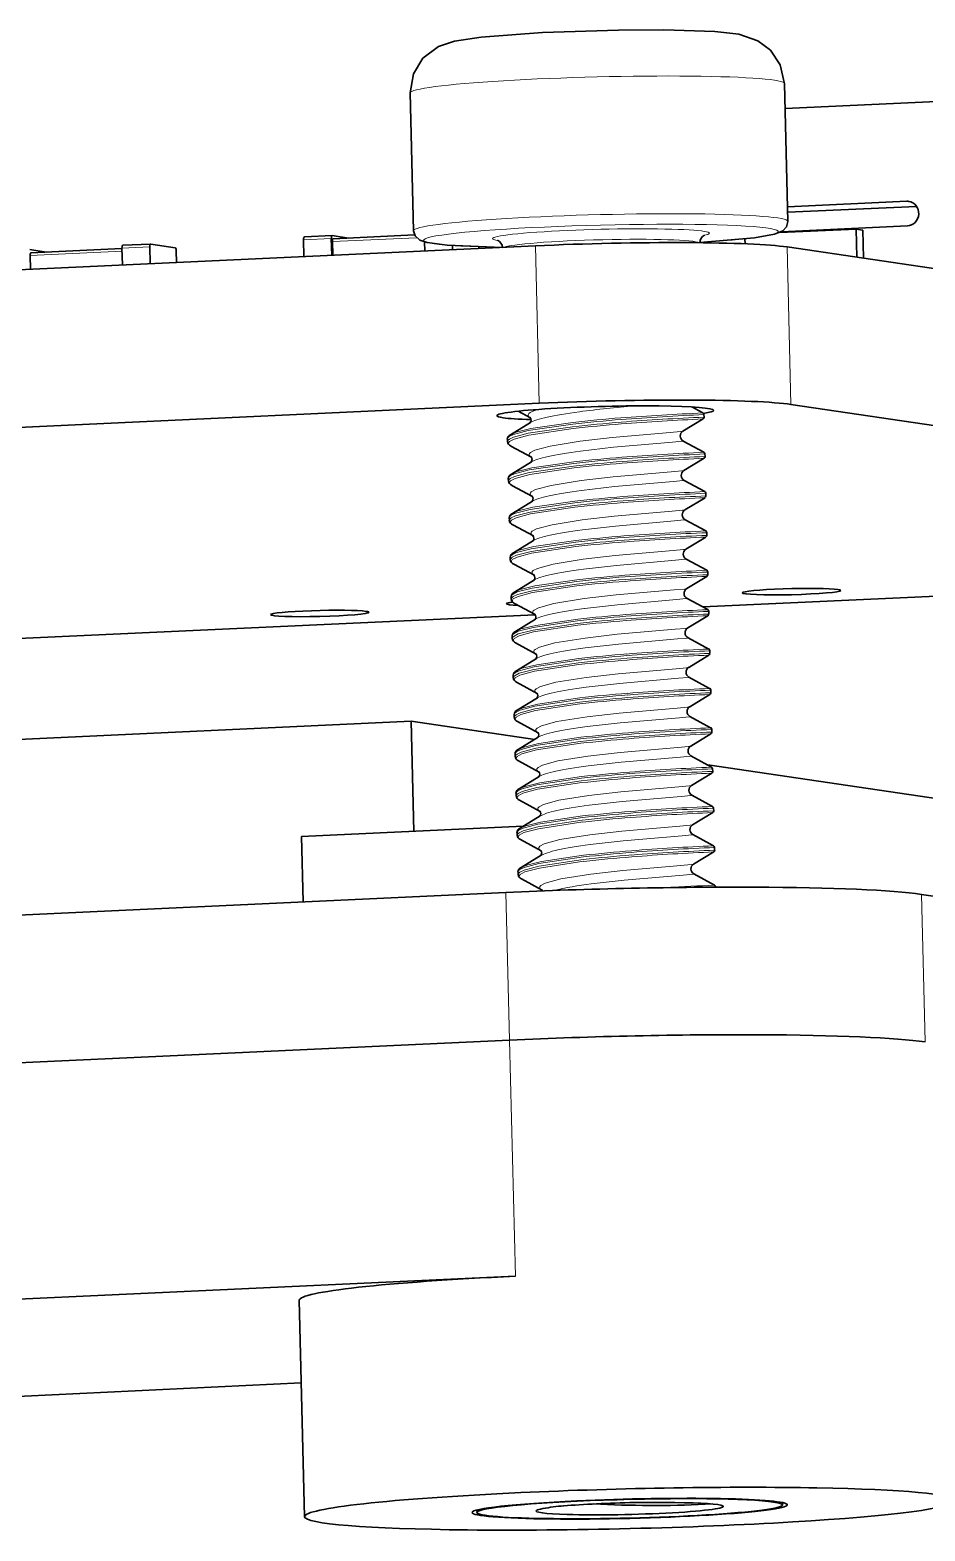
# Model space of a CAD drawing. Extents: x 370 to 946, y 143 to 764.
# Drawn here: x 832.69 to 841.77, y 748.91 to 764.14 of the extents above; entities that cross this region are included whole.
import ezdxf

# ---------------------------------------------------------------- set-up
doc = ezdxf.new("R2010")
doc.units = 0

msp = doc.modelspace()

# ---------------------------------------------------------------- linework, layer by layer
at = {"color": 7, "lineweight": 35, "ltscale": 0.034935}
msp.add_line((836.58, 762.102), (836.546, 763.499), dxfattribs=at)
at = {"color": 7, "lineweight": 35, "ltscale": 0.034933}
msp.add_line((840.379, 762.196), (840.345, 763.593), dxfattribs=at)
at = {"color": 7, "lineweight": 35, "ltscale": 0.05443}
msp.add_line((842.526, 763.442), (840.351, 763.342), dxfattribs=at)
at = {"color": 7, "lineweight": 35, "ltscale": 0.030269}
msp.add_line((841.585, 762.4), (840.376, 762.344), dxfattribs=at)
at = {"color": 7, "lineweight": 13, "ltscale": 0.001061}
msp.add_line((841.585, 762.4), (841.627, 762.393), dxfattribs=at)
at = {"color": 7, "lineweight": 35, "ltscale": 0.032715}
msp.add_line((841.684, 762.349), (840.377, 762.289), dxfattribs=at)
at = {"color": 7, "lineweight": 35, "ltscale": 0.019416}
msp.add_line((841.071, 762.119), (840.296, 762.083), dxfattribs=at)
at = {"color": 7, "lineweight": 35, "ltscale": 0.031994}
msp.add_line((840.313, 762.091), (841.591, 762.15), dxfattribs=at)
at = {"color": 7, "lineweight": 35, "ltscale": 0.001694}
msp.add_line((841.071, 762.119), (841.138, 762.109), dxfattribs=at)
at = {"color": 7, "lineweight": 35, "ltscale": 0.00716}
for p, q in [((841.071, 762.119), (841.079, 761.832)), ((841.138, 762.109), (841.146, 761.822))]:
    msp.add_line(p, q, dxfattribs=at)
at = {"color": 7, "lineweight": 35}
for p, q in [((810.503, 760.686), (837.817, 761.949)), ((810.542, 759.089), (837.856, 760.352)), ((810.205, 754.127), (837.519, 755.39)), ((837.556, 753.893), (810.241, 752.63)), ((810.241, 752.63), (837.556, 753.893)), ((837.615, 751.499), (810.3, 750.236))]:
    msp.add_line(p, q, dxfattribs=at)
at = {"color": 7, "lineweight": 13, "ltscale": 0.007072}
msp.add_line((833.623, 761.925), (833.905, 761.938), dxfattribs=at)
at = {"color": 7, "lineweight": 35, "ltscale": 0.007072}
msp.add_line((833.631, 761.954), (833.914, 761.967), dxfattribs=at)
at = {"color": 7, "lineweight": 35, "ltscale": 0.004262}
for p, q in [((833.909, 761.768), (833.905, 761.938)), ((833.627, 761.755), (833.623, 761.925))]:
    msp.add_line(p, q, dxfattribs=at)
at = {"color": 7, "lineweight": 35, "ltscale": 0.006267}
msp.add_line((833.915, 761.967), (834.163, 761.93), dxfattribs=at)
at = {"color": 7, "lineweight": 13, "ltscale": 0.007071}
msp.add_line((835.465, 762.01), (835.747, 762.023), dxfattribs=at)
at = {"color": 7, "lineweight": 35, "ltscale": 0.00426}
for p, q in [((835.469, 761.84), (835.465, 762.01)), ((835.752, 761.853), (835.747, 762.023))]:
    msp.add_line(p, q, dxfattribs=at)
at = {"color": 7, "lineweight": 35, "ltscale": 0.007071}
msp.add_line((835.474, 762.039), (835.756, 762.052), dxfattribs=at)
at = {"color": 7, "lineweight": 35, "ltscale": 0.004154}
for p, q in [((835.757, 762.052), (835.921, 762.028)), ((832.69, 761.91), (832.855, 761.886))]:
    msp.add_line(p, q, dxfattribs=at)
at = {"color": 7, "lineweight": 13, "ltscale": 0.021316}
msp.add_line((835.758, 761.992), (836.61, 762.031), dxfattribs=at)
at = {"color": 7, "lineweight": 35, "ltscale": 0.003463}
for p, q in [((835.762, 761.854), (835.758, 761.992)), ((832.695, 761.712), (832.692, 761.85))]:
    msp.add_line(p, q, dxfattribs=at)
at = {"color": 7, "lineweight": 35, "ltscale": 0.020647}
msp.add_line((835.767, 762.02), (836.592, 762.059), dxfattribs=at)
at = {"color": 7, "lineweight": 35, "ltscale": 0.002271}
msp.add_line((836.694, 761.897), (836.691, 761.987), dxfattribs=at)
at = {"color": 7, "lineweight": 35, "ltscale": 0.001047}
msp.add_line((836.976, 761.91), (836.975, 761.952), dxfattribs=at)
at = {"color": 7, "lineweight": 35, "ltscale": 0.000418227}
msp.add_line((837.243, 761.922), (837.242, 761.939), dxfattribs=at)
at = {"color": 7, "lineweight": 13, "ltscale": 0.039926}
for p, q in [((837.856, 760.352), (837.817, 761.949)), ((840.41, 760.34), (840.371, 761.937))]:
    msp.add_line(p, q, dxfattribs=at)
at = {"color": 7, "lineweight": 35, "ltscale": 0.001273}
msp.add_line((839.942, 762.02), (839.944, 761.969), dxfattribs=at)
at = {"color": 7, "lineweight": 13, "ltscale": 0.023322}
msp.add_line((832.692, 761.85), (833.624, 761.893), dxfattribs=at)
at = {"color": 7, "lineweight": 35, "ltscale": 0.023088}
msp.add_line((832.7, 761.879), (833.623, 761.921), dxfattribs=at)
at = {"color": 7, "lineweight": 35, "ltscale": 0.002963}
msp.add_line((834.176, 761.78), (834.173, 761.899), dxfattribs=at)
at = {"color": 7, "lineweight": 35, "ltscale": 0.245545}
for p, q in [((840.371, 761.937), (850.088, 760.503)), ((840.41, 760.34), (850.127, 758.906))]:
    msp.add_line(p, q, dxfattribs=at)
at = {"color": 7, "lineweight": 35, "ltscale": 0.003567}
msp.add_line((837.642, 760.272), (837.767, 760.203), dxfattribs=at)
at = {"color": 7, "lineweight": 35, "ltscale": 0.003182}
msp.add_line((839.517, 760.254), (839.405, 760.315), dxfattribs=at)
at = {"color": 7, "lineweight": 35, "ltscale": 0.00597}
for p, q in [((837.565, 760.033), (837.768, 760.158)), ((837.568, 759.918), (837.777, 759.804)), ((837.577, 759.519), (837.787, 759.405)), ((837.584, 759.235), (837.788, 759.36)), ((837.594, 758.836), (837.798, 758.96)), ((837.597, 758.721), (837.807, 758.607)), ((837.607, 758.322), (837.816, 758.208)), ((837.614, 758.038), (837.818, 758.162)), ((837.617, 757.923), (837.826, 757.808)), ((837.626, 757.524), (837.836, 757.409)), ((837.633, 757.239), (837.837, 757.364)), ((837.643, 756.84), (837.847, 756.965)), ((837.646, 756.725), (837.856, 756.611)), ((837.656, 756.326), (837.865, 756.212)), ((837.663, 756.042), (837.867, 756.167)), ((837.666, 755.927), (837.875, 755.813)), ((837.673, 755.643), (837.876, 755.767)), ((837.675, 755.528), (837.885, 755.414))]:
    msp.add_line(p, q, dxfattribs=at)
at = {"color": 7, "lineweight": 35, "ltscale": 0.005974}
for p, q in [((839.518, 760.193), (839.314, 760.068)), ((839.566, 758.259), (839.356, 758.373)), ((839.567, 758.197), (839.363, 758.073)), ((839.587, 757.399), (839.383, 757.274)), ((839.595, 757.061), (839.385, 757.176)), ((839.597, 757), (839.393, 756.875))]:
    msp.add_line(p, q, dxfattribs=at)
at = {"color": 7, "lineweight": 35, "ltscale": 0.000670071}
for p, q in [((839.528, 760.21), (839.527, 760.237)), ((837.533, 759.962), (837.533, 759.988)), ((839.538, 759.811), (839.537, 759.838)), ((837.553, 759.163), (837.552, 759.19)), ((839.557, 759.013), (839.557, 759.04)), ((837.563, 758.764), (837.562, 758.791)), ((839.567, 758.614), (839.566, 758.641)), ((837.582, 757.966), (837.582, 757.993)), ((839.587, 757.816), (839.586, 757.842)), ((837.592, 757.567), (837.591, 757.594)), ((839.596, 757.416), (839.596, 757.443)), ((839.616, 756.618), (839.615, 756.645)), ((837.622, 756.37), (837.621, 756.396)), ((837.631, 755.97), (837.631, 755.997)), ((839.636, 755.82), (839.635, 755.847))]:
    msp.add_line(p, q, dxfattribs=at)
at = {"color": 7, "lineweight": 35, "ltscale": 0.005975}
for p, q in [((839.526, 759.855), (839.317, 759.969)), ((839.528, 759.794), (839.324, 759.669)), ((839.536, 759.456), (839.326, 759.57)), ((839.548, 758.995), (839.344, 758.871)), ((839.556, 758.658), (839.346, 758.772)), ((839.557, 758.596), (839.353, 758.472)), ((839.577, 757.798), (839.373, 757.673)), ((839.585, 757.46), (839.375, 757.575)), ((839.605, 756.662), (839.395, 756.776)), ((839.606, 756.601), (839.402, 756.476)), ((839.615, 756.263), (839.405, 756.377)), ((839.625, 755.864), (839.415, 755.978)), ((839.626, 755.802), (839.422, 755.678)), ((839.634, 755.465), (839.424, 755.579))]:
    msp.add_line(p, q, dxfattribs=at)
at = {"color": 7, "lineweight": 35, "ltscale": 0.005968}
for p, q in [((837.575, 759.634), (837.778, 759.759)), ((837.604, 758.437), (837.808, 758.561))]:
    msp.add_line(p, q, dxfattribs=at)
at = {"color": 7, "lineweight": 35, "ltscale": 0.000668509}
for p, q in [((837.543, 759.563), (837.542, 759.589)), ((839.577, 758.215), (839.576, 758.241))]:
    msp.add_line(p, q, dxfattribs=at)
at = {"color": 7, "lineweight": 35, "ltscale": 0.005973}
for p, q in [((839.538, 759.394), (839.334, 759.27)), ((839.546, 759.057), (839.336, 759.171)), ((839.576, 757.859), (839.366, 757.974)), ((839.616, 756.201), (839.412, 756.077))]:
    msp.add_line(p, q, dxfattribs=at)
at = {"color": 7, "lineweight": 35, "ltscale": 0.000668546}
for p, q in [((839.547, 759.412), (839.547, 759.439)), ((837.573, 758.365), (837.572, 758.392)), ((837.602, 757.168), (837.601, 757.195)), ((839.626, 756.219), (839.625, 756.246))]:
    msp.add_line(p, q, dxfattribs=at)
at = {"color": 7, "lineweight": 35, "ltscale": 0.005969}
for p, q in [((837.587, 759.12), (837.797, 759.006)), ((837.624, 757.639), (837.827, 757.763)), ((837.636, 757.124), (837.846, 757.01)), ((837.653, 756.441), (837.857, 756.566))]:
    msp.add_line(p, q, dxfattribs=at)
at = {"color": 7, "lineweight": 35, "ltscale": 0.196372}
msp.add_line((847.362, 758.649), (839.515, 758.286), dxfattribs=at)
at = {"color": 7, "lineweight": 35, "ltscale": 0.162371}
msp.add_line((837.815, 758.207), (831.327, 757.907), dxfattribs=at)
at = {"color": 7, "lineweight": 35, "ltscale": 0.130257}
msp.add_line((831.352, 756.887), (836.557, 757.127), dxfattribs=at)
at = {"color": 7, "lineweight": 35, "ltscale": 0.031681}
msp.add_line((836.557, 757.127), (837.81, 756.942), dxfattribs=at)
at = {"color": 7, "lineweight": 35, "ltscale": 0.027943}
msp.add_line((836.557, 757.127), (836.584, 756.01), dxfattribs=at)
at = {"color": 7, "lineweight": 35, "ltscale": 0.000670035}
for p, q in [((839.606, 757.017), (839.606, 757.044)), ((837.612, 756.769), (837.611, 756.795)), ((837.641, 755.571), (837.641, 755.598))]:
    msp.add_line(p, q, dxfattribs=at)
at = {"color": 7, "lineweight": 35, "ltscale": 0.114463}
msp.add_line((839.566, 756.683), (844.095, 756.015), dxfattribs=at)
at = {"color": 7, "lineweight": 35, "ltscale": 0.056336}
msp.add_line((835.443, 755.957), (837.694, 756.061), dxfattribs=at)
at = {"color": 7, "lineweight": 35, "ltscale": 0.016565}
msp.add_line((835.443, 755.957), (835.46, 755.295), dxfattribs=at)
at = {"color": 7, "lineweight": 35, "ltscale": 0.000315709}
msp.add_line((837.881, 755.416), (837.888, 755.406), dxfattribs=at)
at = {"color": 7, "lineweight": 13, "ltscale": 0.00234}
msp.add_line((839.645, 755.448), (839.551, 755.443), dxfattribs=at)
at = {"color": 7, "lineweight": 13, "ltscale": 0.037429}
msp.add_line((837.556, 753.893), (837.519, 755.39), dxfattribs=at)
at = {"color": 7, "lineweight": 13, "ltscale": 0.03743}
msp.add_line((841.77, 753.874), (841.733, 755.371), dxfattribs=at)
at = {"color": 7, "lineweight": 35, "ltscale": 0.099912}
msp.add_line((841.733, 755.371), (845.687, 754.787), dxfattribs=at)
at = {"color": 7, "lineweight": 13, "ltscale": 0.059887}
msp.add_line((837.556, 753.893), (837.615, 751.499), dxfattribs=at)
at = {"color": 7, "lineweight": 35, "ltscale": 0.054896}
msp.add_line((835.421, 751.254), (835.475, 749.059), dxfattribs=at)
at = {"color": 7, "lineweight": 35, "ltscale": 0.090334}
msp.add_line((831.832, 750.243), (835.441, 750.415), dxfattribs=at)
at = {"color": 7, "lineweight": 35, "ltscale": 0.001763}
msp.add_line((838.479, 749.185), (838.409, 749.188), dxfattribs=at)
at = {"color": 7, "lineweight": 13, "ltscale": 0.001273}
msp.add_line((838.429, 749.189), (838.479, 749.185), dxfattribs=at)
at = {"color": 7, "lineweight": 35, "ltscale": 0.00060593}
msp.add_line((840.323, 749.203), (840.324, 749.178), dxfattribs=at)
at = {"color": 7, "lineweight": 35, "ltscale": 0.000605966}
msp.add_line((837.224, 749.126), (837.225, 749.102), dxfattribs=at)
at = {"color": 7, "lineweight": 35}
for points in [[(836.546, 763.499), (836.58, 763.694), (836.677, 763.852), (836.836, 763.971), (836.995, 764.026), (837.267, 764.066), (837.891, 764.112), (838.659, 764.136)], [(840.345, 763.593), (840.301, 763.786), (840.202, 763.933), (840.075, 764.029), (839.88, 764.095), (839.639, 764.121), (839.121, 764.138), (838.659, 764.136)], [(837.48, 761.933), (836.922, 761.955), (836.718, 761.981), (836.644, 762.005), (836.596, 762.049), (836.58, 762.102)], [(839.485, 761.982), (840.039, 762.031), (840.242, 762.066), (840.329, 762.101), (840.366, 762.141), (840.379, 762.196)]]:
    msp.add_lwpolyline(points, dxfattribs=at)
at = {"color": 7, "lineweight": 13}
for points in [[(838.196, 760.141), (837.745, 760.074), (837.595, 760.034), (837.552, 760.014), (837.54, 760.004), (837.533, 759.993), (837.533, 759.988)], [(838.195, 760.114), (837.745, 760.047), (837.595, 760.007), (837.553, 759.987), (837.54, 759.977), (837.534, 759.967), (837.533, 759.962)], [(838.198, 760.157), (837.772, 760.095), (837.623, 760.058), (837.565, 760.033)], [(838.2, 760.096), (837.75, 760.029), (837.602, 759.989), (837.554, 759.963), (837.545, 759.95), (837.545, 759.94), (837.55, 759.931), (837.568, 759.918)], [(837.773, 759.806), (837.756, 759.821), (837.753, 759.829), (837.754, 759.836), (837.756, 759.841), (837.766, 759.852), (837.81, 759.875), (837.967, 759.917), (838.272, 759.967)], [(838.272, 759.967), (838.597, 760.004), (839.186, 760.055), (839.291, 760.064), (839.313, 760.068), (839.314, 760.068)], [(838.274, 759.867), (838.61, 759.906), (839.209, 759.957), (839.307, 759.966), (839.315, 759.968), (839.317, 759.969), (839.317, 759.969)], [(838.206, 759.742), (837.755, 759.675), (837.605, 759.635), (837.562, 759.615), (837.549, 759.604), (837.543, 759.594), (837.542, 759.589)], [(838.205, 759.715), (837.754, 759.648), (837.605, 759.608), (837.562, 759.588), (837.55, 759.578), (837.544, 759.568), (837.543, 759.563)], [(838.21, 759.697), (837.76, 759.63), (837.612, 759.59), (837.564, 759.564), (837.554, 759.551), (837.555, 759.54), (837.56, 759.532), (837.577, 759.519)], [(838.208, 759.758), (837.782, 759.696), (837.633, 759.659), (837.575, 759.634)], [(838.282, 759.568), (838.607, 759.605), (839.195, 759.656), (839.301, 759.665), (839.323, 759.669), (839.324, 759.669)], [(837.783, 759.407), (837.766, 759.422), (837.763, 759.429), (837.764, 759.437), (837.766, 759.442), (837.776, 759.453), (837.82, 759.476), (837.976, 759.518), (838.282, 759.568)], [(838.284, 759.468), (838.62, 759.506), (839.219, 759.558), (839.317, 759.567), (839.325, 759.569), (839.327, 759.569), (839.326, 759.57)], [(838.218, 759.359), (837.792, 759.297), (837.643, 759.26), (837.584, 759.235)], [(838.216, 759.342), (837.764, 759.276), (837.615, 759.236), (837.572, 759.216), (837.559, 759.205), (837.553, 759.195), (837.552, 759.19)], [(838.215, 759.315), (837.764, 759.249), (837.615, 759.209), (837.572, 759.189), (837.56, 759.179), (837.554, 759.168), (837.553, 759.163)], [(838.219, 759.298), (837.769, 759.23), (837.622, 759.191), (837.574, 759.165), (837.564, 759.152), (837.564, 759.141), (837.57, 759.133), (837.587, 759.12)], [(838.292, 759.169), (838.617, 759.206), (839.205, 759.257), (839.311, 759.266), (839.333, 759.269), (839.334, 759.27)], [(837.793, 759.008), (837.776, 759.023), (837.773, 759.03), (837.774, 759.038), (837.776, 759.043), (837.786, 759.053), (837.83, 759.077), (837.986, 759.119), (838.292, 759.169)], [(838.294, 759.069), (838.63, 759.107), (839.229, 759.159), (839.327, 759.168), (839.335, 759.169), (839.336, 759.17), (839.336, 759.171)], [(838.226, 758.943), (837.774, 758.876), (837.624, 758.837), (837.581, 758.816), (837.569, 758.806), (837.563, 758.796), (837.562, 758.791)], [(838.224, 758.916), (837.774, 758.85), (837.625, 758.81), (837.582, 758.79), (837.57, 758.779), (837.563, 758.769), (837.563, 758.764)], [(838.229, 758.899), (837.779, 758.831), (837.632, 758.792), (837.583, 758.766), (837.574, 758.753), (837.574, 758.742), (837.579, 758.734), (837.597, 758.721)], [(838.228, 758.96), (837.802, 758.898), (837.653, 758.861), (837.594, 758.836)], [(837.803, 758.609), (837.786, 758.624), (837.783, 758.631), (837.783, 758.639), (837.786, 758.644), (837.796, 758.654), (837.839, 758.677), (837.996, 758.72), (838.301, 758.769)], [(838.301, 758.769), (838.627, 758.807), (839.215, 758.858), (839.321, 758.867), (839.342, 758.87), (839.344, 758.871)], [(838.304, 758.67), (838.639, 758.708), (839.239, 758.759), (839.337, 758.769), (839.344, 758.77), (839.346, 758.771), (839.346, 758.772)], [(838.236, 758.544), (837.784, 758.477), (837.634, 758.438), (837.591, 758.417), (837.579, 758.407), (837.573, 758.397), (837.572, 758.392)], [(838.234, 758.517), (837.784, 758.45), (837.635, 758.411), (837.592, 758.391), (837.579, 758.38), (837.573, 758.37), (837.573, 758.365)], [(838.239, 758.5), (837.789, 758.432), (837.642, 758.392), (837.593, 758.367), (837.584, 758.354), (837.584, 758.343), (837.589, 758.335), (837.607, 758.322)], [(838.237, 758.561), (837.812, 758.499), (837.663, 758.462), (837.604, 758.437)], [(838.311, 758.37), (838.636, 758.408), (839.225, 758.458), (839.331, 758.468), (839.352, 758.471), (839.353, 758.472)], [(837.812, 758.21), (837.796, 758.224), (837.792, 758.232), (837.793, 758.24), (837.796, 758.245), (837.805, 758.255), (837.849, 758.278), (838.006, 758.321), (838.311, 758.37)], [(838.314, 758.271), (838.649, 758.309), (839.248, 758.36), (839.346, 758.37), (839.354, 758.371), (839.356, 758.372), (839.356, 758.373)], [(838.245, 758.145), (837.794, 758.078), (837.644, 758.039), (837.601, 758.018), (837.589, 758.008), (837.582, 757.998), (837.582, 757.993)], [(838.247, 758.162), (837.821, 758.099), (837.672, 758.063), (837.614, 758.038)], [(838.244, 758.118), (837.794, 758.051), (837.644, 758.012), (837.602, 757.991), (837.589, 757.981), (837.583, 757.971), (837.582, 757.966)], [(838.249, 758.1), (837.799, 758.033), (837.651, 757.993), (837.603, 757.967), (837.594, 757.954), (837.594, 757.944), (837.599, 757.936), (837.617, 757.923)], [(838.321, 757.971), (838.646, 758.009), (839.235, 758.059), (839.34, 758.069), (839.362, 758.072), (839.363, 758.073)], [(837.822, 757.811), (837.805, 757.825), (837.802, 757.833), (837.803, 757.841), (837.805, 757.846), (837.815, 757.856), (837.859, 757.879), (838.016, 757.922), (838.321, 757.971)], [(838.323, 757.871), (838.659, 757.91), (839.258, 757.961), (839.356, 757.971), (839.364, 757.972), (839.366, 757.973), (839.366, 757.974)], [(838.255, 757.746), (837.804, 757.679), (837.654, 757.639), (837.611, 757.619), (837.598, 757.609), (837.592, 757.599), (837.591, 757.594)], [(838.254, 757.719), (837.803, 757.652), (837.654, 757.613), (837.611, 757.592), (837.599, 757.582), (837.593, 757.572), (837.592, 757.567)], [(838.259, 757.701), (837.809, 757.634), (837.661, 757.594), (837.613, 757.568), (837.603, 757.555), (837.604, 757.545), (837.609, 757.536), (837.626, 757.524)], [(838.257, 757.763), (837.831, 757.7), (837.682, 757.664), (837.624, 757.639)], [(837.832, 757.411), (837.815, 757.426), (837.812, 757.434), (837.813, 757.441), (837.815, 757.447), (837.825, 757.457), (837.869, 757.48), (838.025, 757.522), (838.331, 757.572)], [(838.331, 757.572), (838.656, 757.609), (839.245, 757.66), (839.35, 757.669), (839.372, 757.673), (839.373, 757.673)], [(838.333, 757.472), (838.669, 757.511), (839.268, 757.562), (839.366, 757.571), (839.374, 757.573), (839.376, 757.574), (839.375, 757.575)], [(838.265, 757.347), (837.813, 757.28), (837.664, 757.24), (837.621, 757.22), (837.608, 757.21), (837.602, 757.2), (837.601, 757.195)], [(838.264, 757.32), (837.813, 757.253), (837.664, 757.213), (837.621, 757.193), (837.609, 757.183), (837.603, 757.173), (837.602, 757.168)], [(838.268, 757.302), (837.818, 757.235), (837.671, 757.195), (837.623, 757.169), (837.613, 757.156), (837.613, 757.146), (837.619, 757.137), (837.636, 757.124)], [(838.267, 757.364), (837.841, 757.301), (837.692, 757.264), (837.633, 757.239)], [(838.341, 757.173), (838.666, 757.21), (839.254, 757.261), (839.36, 757.27), (839.382, 757.274), (839.383, 757.274)], [(837.842, 757.012), (837.825, 757.027), (837.822, 757.035), (837.823, 757.042), (837.825, 757.047), (837.835, 757.058), (837.879, 757.081), (838.035, 757.123), (838.341, 757.173)], [(838.343, 757.073), (838.679, 757.112), (839.278, 757.163), (839.376, 757.172), (839.384, 757.174), (839.385, 757.175), (839.385, 757.176)], [(838.275, 756.948), (837.823, 756.881), (837.673, 756.841), (837.63, 756.821), (837.618, 756.811), (837.612, 756.8), (837.611, 756.795)], [(838.273, 756.921), (837.823, 756.854), (837.674, 756.814), (837.631, 756.794), (837.619, 756.784), (837.612, 756.774), (837.612, 756.769)], [(838.277, 756.964), (837.851, 756.902), (837.702, 756.865), (837.643, 756.84)], [(838.278, 756.903), (837.828, 756.836), (837.681, 756.796), (837.632, 756.77), (837.623, 756.757), (837.623, 756.746), (837.628, 756.738), (837.646, 756.725)], [(837.852, 756.613), (837.835, 756.628), (837.832, 756.636), (837.832, 756.643), (837.835, 756.648), (837.845, 756.659), (837.888, 756.682), (838.045, 756.724), (838.35, 756.774)], [(838.35, 756.774), (838.676, 756.811), (839.264, 756.862), (839.37, 756.871), (839.391, 756.875), (839.393, 756.875)], [(838.353, 756.674), (838.688, 756.712), (839.288, 756.764), (839.386, 756.773), (839.393, 756.775), (839.395, 756.775), (839.395, 756.776)], [(838.285, 756.549), (837.833, 756.482), (837.683, 756.442), (837.64, 756.422), (837.628, 756.411), (837.622, 756.401), (837.621, 756.396)], [(838.283, 756.522), (837.833, 756.455), (837.684, 756.415), (837.641, 756.395), (837.628, 756.385), (837.622, 756.375), (837.622, 756.37)], [(838.288, 756.504), (837.838, 756.437), (837.691, 756.397), (837.642, 756.371), (837.633, 756.358), (837.633, 756.347), (837.638, 756.339), (837.656, 756.326)], [(838.286, 756.565), (837.861, 756.503), (837.712, 756.466), (837.653, 756.441)], [(838.36, 756.375), (838.685, 756.412), (839.274, 756.463), (839.38, 756.472), (839.401, 756.475), (839.402, 756.476)], [(837.862, 756.214), (837.845, 756.229), (837.841, 756.236), (837.842, 756.244), (837.845, 756.249), (837.854, 756.26), (837.898, 756.283), (838.055, 756.325), (838.36, 756.375)], [(838.363, 756.275), (838.698, 756.313), (839.297, 756.365), (839.395, 756.374), (839.403, 756.376), (839.405, 756.376), (839.405, 756.377)], [(838.296, 756.166), (837.87, 756.104), (837.721, 756.067), (837.663, 756.042)], [(838.294, 756.149), (837.843, 756.083), (837.693, 756.043), (837.65, 756.023), (837.638, 756.012), (837.631, 756.002), (837.631, 755.997)], [(838.293, 756.122), (837.843, 756.056), (837.693, 756.016), (837.651, 755.996), (837.638, 755.986), (837.632, 755.975), (837.631, 755.97)], [(838.298, 756.105), (837.848, 756.037), (837.7, 755.998), (837.652, 755.972), (837.643, 755.959), (837.643, 755.948), (837.648, 755.94), (837.666, 755.927)], [(838.37, 755.976), (838.695, 756.013), (839.284, 756.064), (839.389, 756.073), (839.411, 756.076), (839.412, 756.077)], [(837.871, 755.815), (837.854, 755.83), (837.851, 755.837), (837.852, 755.845), (837.854, 755.85), (837.864, 755.86), (837.908, 755.883), (838.065, 755.926), (838.37, 755.976)], [(838.372, 755.876), (838.708, 755.914), (839.307, 755.966), (839.405, 755.975), (839.413, 755.976), (839.415, 755.977), (839.415, 755.978)], [(838.304, 755.75), (837.853, 755.683), (837.703, 755.644), (837.66, 755.623), (837.647, 755.613), (837.641, 755.603), (837.641, 755.598)], [(838.303, 755.723), (837.852, 755.656), (837.703, 755.617), (837.661, 755.597), (837.648, 755.586), (837.642, 755.576), (837.641, 755.571)], [(838.308, 755.706), (837.858, 755.638), (837.71, 755.599), (837.662, 755.573), (837.652, 755.56), (837.653, 755.549), (837.658, 755.541), (837.675, 755.528)], [(838.306, 755.767), (837.88, 755.705), (837.731, 755.668), (837.673, 755.643)], [(837.881, 755.416), (837.864, 755.431), (837.861, 755.438), (837.862, 755.446), (837.864, 755.451), (837.874, 755.461), (837.918, 755.484), (838.074, 755.527), (838.38, 755.576)], [(838.38, 755.576), (838.705, 755.614), (839.294, 755.664), (839.399, 755.674), (839.421, 755.677), (839.422, 755.678)], [(838.382, 755.477), (838.718, 755.515), (839.317, 755.566), (839.415, 755.576), (839.423, 755.577), (839.425, 755.578), (839.424, 755.579)]]:
    msp.add_lwpolyline(points, dxfattribs=at)
at = {"color": 7, "lineweight": 35}
for centre, radius, start, end in [((837.394, 761.924), 0.0908, 5.3306, 64.899), ((839.577, 761.977), 0.0927, 118.4726, 177.9682), ((837.737, 760.181), 0.0363, 359.749, 43.6273), ((837.737, 760.179), 0.0367, 320.2751, 2.844), ((839.507, 760.237), 0.0201, 1.4809, 61.4215), ((839.508, 760.21), 0.0201, 301.3927, 1.3328), ((837.586, 759.983), 0.0538, 112.9759, 174.5983), ((837.587, 759.97), 0.0544, 188.5074, 249.4326), ((839.344, 760.02), 0.0571, 121.5749, 181.4262), ((839.344, 760.02), 0.0571, 181.3912, 241.239), ((837.747, 759.782), 0.0363, 359.749, 43.6273), ((839.517, 759.837), 0.0201, 1.4809, 61.4215), ((839.518, 759.811), 0.0201, 301.3927, 1.3328), ((837.746, 759.78), 0.0367, 320.2751, 2.844), ((839.354, 759.62), 0.0571, 121.5749, 181.4262), ((837.596, 759.584), 0.0538, 112.9759, 174.5983), ((837.597, 759.571), 0.0544, 188.5074, 249.4326), ((839.354, 759.62), 0.0571, 181.3912, 241.239), ((837.757, 759.383), 0.0363, 359.749, 43.6273), ((837.756, 759.381), 0.0367, 320.2751, 2.844), ((839.527, 759.438), 0.0201, 1.4809, 61.4215), ((839.527, 759.412), 0.0201, 301.3927, 1.3328), ((837.605, 759.185), 0.0538, 112.9759, 174.5983), ((839.364, 759.221), 0.0571, 121.5749, 181.4262), ((839.364, 759.221), 0.0571, 181.3912, 241.239), ((837.606, 759.171), 0.0544, 188.5074, 249.4326), ((839.536, 759.039), 0.0201, 1.4809, 61.4215), ((837.766, 758.983), 0.0363, 359.749, 43.6273), ((837.766, 758.981), 0.0367, 320.2751, 2.844), ((839.537, 759.013), 0.0201, 301.3927, 1.3328), ((837.615, 758.786), 0.0538, 112.9759, 174.5983), ((837.616, 758.772), 0.0544, 188.5074, 249.4326), ((839.374, 758.822), 0.0571, 121.5749, 181.4262), ((839.374, 758.822), 0.0571, 181.3912, 241.239), ((837.776, 758.584), 0.0363, 359.749, 43.6273), ((839.546, 758.64), 0.0201, 1.4809, 61.4215), ((839.547, 758.613), 0.0201, 301.3927, 1.3328), ((837.625, 758.387), 0.0538, 112.9759, 174.5983), ((837.776, 758.582), 0.0367, 320.2751, 2.844), ((839.383, 758.423), 0.0571, 121.5749, 181.4262), ((837.626, 758.373), 0.0544, 188.5074, 249.4326), ((839.383, 758.423), 0.0571, 181.3912, 241.239), ((837.786, 758.185), 0.0363, 359.749, 43.6273), ((837.786, 758.183), 0.0367, 320.2751, 2.844), ((839.556, 758.241), 0.0201, 1.4809, 61.4215), ((839.557, 758.214), 0.0201, 301.3927, 1.3328), ((837.635, 757.988), 0.0538, 112.9759, 174.5983), ((839.393, 758.024), 0.0571, 121.5749, 181.4262), ((839.393, 758.024), 0.0571, 181.3912, 241.239), ((837.636, 757.974), 0.0544, 188.5074, 249.4326), ((839.566, 757.842), 0.0201, 1.4809, 61.4215), ((837.796, 757.786), 0.0363, 359.749, 43.6273), ((837.795, 757.784), 0.0367, 320.2751, 2.844), ((839.567, 757.815), 0.0201, 301.3927, 1.3328), ((837.645, 757.589), 0.0538, 112.9759, 174.5983), ((837.646, 757.575), 0.0544, 188.5074, 249.4326), ((839.403, 757.625), 0.0571, 121.5749, 181.4262), ((839.403, 757.625), 0.0571, 181.3912, 241.239), ((837.806, 757.387), 0.0363, 359.749, 43.6273), ((837.805, 757.385), 0.0367, 320.2751, 2.844), ((839.576, 757.443), 0.0201, 1.4809, 61.4215), ((839.576, 757.416), 0.0201, 301.3927, 1.3328), ((837.654, 757.19), 0.0538, 112.9759, 174.5983), ((839.413, 757.226), 0.0571, 121.5749, 181.4262), ((839.413, 757.226), 0.0571, 181.3912, 241.239), ((837.655, 757.176), 0.0544, 188.5074, 249.4326), ((837.815, 756.988), 0.0363, 359.749, 43.6273), ((837.815, 756.986), 0.0367, 320.2578, 2.8459), ((839.586, 757.044), 0.0201, 1.4809, 61.4215), ((839.586, 757.017), 0.0201, 301.3927, 1.3328), ((837.664, 756.79), 0.0538, 112.9759, 174.5983), ((837.665, 756.777), 0.0544, 188.5074, 249.4326), ((839.423, 756.827), 0.0571, 121.5749, 181.4262), ((839.423, 756.826), 0.0571, 181.3912, 241.239), ((837.825, 756.589), 0.0363, 359.749, 43.6273), ((839.595, 756.644), 0.0201, 1.4809, 61.4215), ((839.596, 756.618), 0.0201, 301.3927, 1.3328), ((837.825, 756.587), 0.0367, 320.2751, 2.844), ((839.432, 756.427), 0.0571, 121.5749, 181.4262), ((837.674, 756.391), 0.0538, 112.9759, 174.5983), ((837.675, 756.378), 0.0544, 188.5074, 249.4326), ((839.432, 756.427), 0.0571, 181.3912, 241.239), ((837.835, 756.19), 0.0363, 359.749, 43.6273), ((837.835, 756.188), 0.0367, 320.2751, 2.844), ((839.605, 756.245), 0.0201, 1.4809, 61.4215), ((839.606, 756.219), 0.0201, 301.3927, 1.3328), ((837.684, 755.992), 0.0538, 112.9759, 174.5983), ((839.442, 756.028), 0.0571, 121.5749, 181.4262), ((839.442, 756.028), 0.0571, 181.3912, 241.239), ((837.685, 755.978), 0.0544, 188.5074, 249.4326), ((839.615, 755.846), 0.0201, 1.4809, 61.4215), ((837.845, 755.79), 0.0363, 359.749, 43.6273), ((837.844, 755.788), 0.0367, 320.2751, 2.844), ((839.616, 755.819), 0.0201, 301.3927, 1.3328), ((837.694, 755.593), 0.0538, 112.9759, 174.5983), ((837.695, 755.579), 0.0544, 188.5074, 249.4326), ((839.452, 755.629), 0.0571, 121.5749, 181.4262), ((839.452, 755.629), 0.0571, 181.3912, 241.239), ((839.625, 755.447), 0.0201, 1.4809, 61.4215), ((838.226, 747.445), 1.728, 94.0408, 101.1045), ((839.001, 760.534), 11.361, 267.3656, 270.2366), ((839.025, 736.829), 12.375, 89.0369, 90.9263), ((839.1, 757.727), 8.554, 269.6514, 273.4114)]:
    msp.add_arc(centre, radius, start, end, dxfattribs=at)
at = {"color": 7, "lineweight": 13}
for centre, radius, start, end in [((839.89, 747.555), 12.815, 94.7912, 97.2851), ((839.815, 745.603), 14.601, 94.4278, 96.3706), ((839.816, 745.617), 14.614, 94.4288, 96.3615), ((839.809, 745.812), 14.436, 94.4681, 96.4049), ((839.812, 745.736), 14.45, 94.4627, 96.4064), ((840.459, 737.625), 22.648, 92.3858, 94.4961), ((840.409, 738.201), 22.053, 92.2927, 94.479), ((840.41, 738.178), 22.05, 92.2925, 94.4791), ((840.459, 737.599), 22.613, 92.3834, 94.4914), ((840.469, 737.226), 22.648, 92.3858, 94.4961), ((840.419, 737.802), 22.053, 92.2927, 94.479), ((840.42, 737.779), 22.05, 92.2925, 94.4791), ((839.825, 745.204), 14.601, 94.4278, 96.3706), ((839.825, 745.218), 14.614, 94.4288, 96.3615), ((839.818, 745.412), 14.436, 94.4681, 96.4049), ((839.822, 745.337), 14.45, 94.4627, 96.4064), ((840.468, 737.2), 22.613, 92.3834, 94.4914), ((839.835, 744.805), 14.601, 94.4278, 96.3706), ((839.835, 744.819), 14.614, 94.4288, 96.3615), ((839.828, 745.013), 14.436, 94.4681, 96.4049), ((840.479, 736.827), 22.648, 92.3858, 94.4961), ((840.429, 737.403), 22.053, 92.2927, 94.479), ((840.429, 737.38), 22.05, 92.2925, 94.4791), ((840.479, 736.797), 22.616, 92.3839, 94.4916), ((839.832, 744.925), 14.463, 94.461, 96.4029), ((840.489, 736.428), 22.648, 92.3858, 94.4961), ((839.844, 744.406), 14.601, 94.4278, 96.3706), ((839.845, 744.42), 14.614, 94.4288, 96.3615), ((839.838, 744.614), 14.436, 94.4681, 96.4049), ((839.842, 744.526), 14.463, 94.461, 96.4029), ((840.439, 737.004), 22.053, 92.2927, 94.479), ((840.439, 736.98), 22.05, 92.2925, 94.4791), ((840.488, 736.401), 22.613, 92.3834, 94.4914), ((839.855, 744.021), 14.614, 94.4288, 96.3615), ((839.848, 744.215), 14.436, 94.4681, 96.4049), ((840.499, 736.029), 22.648, 92.3858, 94.4961), ((840.449, 736.605), 22.053, 92.2927, 94.479), ((840.449, 736.581), 22.05, 92.2925, 94.4791), ((840.498, 736.002), 22.613, 92.3834, 94.4914), ((839.854, 744.007), 14.601, 94.4278, 96.3706), ((839.851, 744.14), 14.45, 94.4627, 96.4064), ((839.864, 743.608), 14.601, 94.4278, 96.3706), ((839.864, 743.635), 14.6, 94.4304, 96.3649), ((839.858, 743.816), 14.436, 94.4681, 96.4049), ((839.861, 743.741), 14.45, 94.4627, 96.4064), ((840.509, 735.63), 22.648, 92.3858, 94.4961), ((840.458, 736.206), 22.053, 92.2927, 94.479), ((840.459, 736.182), 22.05, 92.2925, 94.4791), ((840.508, 735.603), 22.613, 92.3834, 94.4914), ((840.518, 735.23), 22.648, 92.3858, 94.4961), ((840.468, 735.806), 22.053, 92.2927, 94.479), ((839.874, 743.208), 14.601, 94.4278, 96.3706), ((839.874, 743.222), 14.614, 94.4288, 96.3615), ((839.868, 743.417), 14.436, 94.4681, 96.4049), ((839.872, 743.328), 14.463, 94.461, 96.4029), ((840.469, 735.783), 22.05, 92.2925, 94.4791), ((840.517, 735.204), 22.613, 92.3834, 94.4914), ((839.884, 742.823), 14.614, 94.4288, 96.3615), ((839.877, 743.018), 14.436, 94.4681, 96.4049), ((840.528, 734.831), 22.648, 92.3858, 94.4961), ((840.478, 735.407), 22.053, 92.2927, 94.479), ((840.478, 735.384), 22.05, 92.2925, 94.4791), ((840.527, 734.805), 22.613, 92.3834, 94.4914), ((839.884, 742.809), 14.601, 94.4278, 96.3706), ((839.881, 742.943), 14.45, 94.4627, 96.4064), ((839.893, 742.41), 14.601, 94.4278, 96.3706), ((839.893, 742.437), 14.6, 94.4304, 96.3649), ((839.887, 742.618), 14.436, 94.4681, 96.4049), ((839.891, 742.53), 14.463, 94.461, 96.4029), ((840.538, 734.432), 22.648, 92.3858, 94.4961), ((840.488, 735.008), 22.053, 92.2927, 94.479), ((840.488, 734.985), 22.05, 92.2925, 94.4791), ((840.537, 734.406), 22.613, 92.3834, 94.4914), ((839.897, 742.219), 14.436, 94.4681, 96.4049), ((840.548, 734.033), 22.648, 92.3858, 94.4961), ((840.498, 734.609), 22.053, 92.2927, 94.479), ((840.498, 734.586), 22.05, 92.2925, 94.4791), ((839.903, 742.011), 14.601, 94.4278, 96.3706), ((839.904, 742.025), 14.614, 94.4288, 96.3615), ((839.901, 742.131), 14.463, 94.461, 96.4029), ((840.547, 734.007), 22.613, 92.3834, 94.4914), ((839.913, 741.612), 14.601, 94.4278, 96.3706), ((839.914, 741.628), 14.611, 94.4291, 96.3621), ((839.907, 741.82), 14.436, 94.4681, 96.4049), ((840.557, 733.634), 22.648, 92.3858, 94.4961), ((840.507, 734.21), 22.053, 92.2927, 94.479), ((840.508, 734.186), 22.05, 92.2925, 94.4791), ((840.557, 733.607), 22.613, 92.3834, 94.4914), ((839.911, 741.732), 14.463, 94.461, 96.4029), ((840.567, 733.235), 22.648, 92.3858, 94.4961), ((839.923, 741.213), 14.601, 94.4278, 96.3706), ((839.923, 741.229), 14.611, 94.4291, 96.3621), ((839.917, 741.421), 14.436, 94.4681, 96.4049), ((839.921, 741.332), 14.463, 94.461, 96.4029), ((840.517, 733.811), 22.053, 92.2927, 94.479), ((840.518, 733.787), 22.05, 92.2925, 94.4791), ((840.567, 733.205), 22.616, 92.3839, 94.4916), ((838.793, 751.971), 3.529, 96.6849, 102.9835), ((840.657, 731.304), 24.182, 92.4228, 93.5674)]:
    msp.add_arc(centre, radius, start, end, dxfattribs=at)
for centre, major_axis, ratio, start_param, end_param in [((838.446, 763.546), (1.899, 0.047), 0.061157, 0, 3.141593), ((838.48, 762.149), (1.899, 0.047), 0.061157, 0, 3.141593), ((838.482, 762.049), (1.799, 0.044), 0.061157, 5.301669, 10.40608), ((838.482, 762.049), (1.1, 0.027), 0.061157, 5.9561, 9.750594), ((838.485, 761.949), (1, 0.025), 0.061157, 0.102992, 3.002301), ((841.013, 760.31), (3.27, 0.08), 0.069623, 2.888734, 3.251045), ((840.846, 760.209), (3.1, 0.079), 0.071362, 2.552874, 3.018693), ((840.856, 759.81), (3.1, 0.079), 0.071362, 2.552874, 3.018693), ((840.866, 759.41), (3.1, 0.079), 0.071362, 2.552879, 3.018694), ((840.875, 759.011), (3.1, 0.079), 0.071362, 2.552877, 3.018693), ((840.885, 758.612), (3.1, 0.079), 0.071362, 2.552877, 3.018693), ((840.895, 758.213), (3.1, 0.079), 0.071362, 2.552872, 3.018693), ((840.905, 757.814), (3.1, 0.079), 0.071362, 2.552872, 3.018693), ((840.915, 757.415), (3.1, 0.079), 0.071362, 2.552876, 3.018693), ((840.924, 757.016), (3.1, 0.079), 0.071362, 2.552873, 3.018693), ((840.934, 756.617), (3.1, 0.079), 0.071362, 2.552872, 3.018693), ((840.944, 756.217), (3.1, 0.079), 0.071362, 2.552877, 3.018693), ((840.954, 755.818), (3.1, 0.079), 0.071362, 2.552874, 3.018693)]:
    msp.add_ellipse(centre, major_axis=major_axis, ratio=ratio, start_param=start_param, end_param=end_param, dxfattribs=at)
at = {"color": 7, "lineweight": 35}
for centre, major_axis, ratio, start_param, end_param in [((841.588, 762.275), (-0.018, -0.124), 0.940901, 3.141668, 3.323162), ((841.588, 762.275), (-0.018, -0.124), 0.940901, 0.181569, 3.141668), ((833.633, 761.924), (-0.0014, 0.03), 0.333115, 6.218278, 7.789074), ((833.915, 761.937), (-0.0014, 0.03), 0.333115, 6.218278, 7.789074), ((835.475, 762.009), (-0.0014, 0.03), 0.333115, 6.218278, 7.789074), ((835.758, 762.022), (-0.0014, 0.03), 0.333115, 6.218278, 7.789074), ((835.768, 761.99), (-0.0014, 0.03), 0.333115, 6.218278, 7.789074), ((838.487, 761.85), (1.999, 0.049), 0.061157, 0.340268, 1.911065), ((832.702, 761.849), (-0.0014, 0.03), 0.333115, 6.218278, 7.789074), ((834.163, 761.9), (0.0014, -0.03), 0.333115, 1.505889, 3.076685), ((838.526, 760.253), (1.1, 0.027), 0.061157, 6.283185, 9.424778), ((838.526, 760.253), (1.999, 0.049), 0.061157, 0.340268, 1.911065), ((838.526, 760.253), (1.1, 0.027), 0.061157, 5.84655, 6.283185), ((838.526, 760.253), (1.1, 0.027), 0.061157, 3.141593, 3.481861), ((838.526, 760.253), (1.1, 0.027), 0.061157, 3.481861, 3.956), ((840.415, 758.441), (0.5, 0.012), 0.061157, 0.340268, 3.141593), ((840.415, 758.441), (0.5, 0.012), 0.061157, 3.141593, 6.283185), ((840.415, 758.441), (0.5, 0.012), 0.061157, 6.283185, 6.623454), ((838.023, 758.331), (0.5, 0.012), 0.061157, 2.623964, 3.141593), ((838.023, 758.331), (0.5, 0.012), 0.061157, 3.141593, 3.849995), ((835.63, 758.22), (0.5, 0.012), 0.061157, 0.340268, 3.141593), ((835.63, 758.22), (0.5, 0.012), 0.061157, 3.141593, 6.283185), ((835.63, 758.22), (0.5, 0.012), 0.061157, 6.283185, 6.623454), ((838.625, 755.227), (3.299, 0.081), 0.061157, 0.340268, 1.911065), ((838.662, 753.73), (3.299, 0.081), 0.061157, 0.340268, 1.911065), ((838.662, 753.73), (3.299, 0.081), 0.061157, 0.340268, 1.911065), ((838.72, 751.335), (-3.299, -0.081), 0.061157, 5.052657, 6.283185), ((838.774, 749.14), (-3.299, -0.081), 0.061157, 5.052657, 6.283185), ((838.774, 749.14), (-3.299, -0.081), 0.061157, 3.141593, 5.052657), ((838.774, 749.14), (-3.299, -0.081), 0.061157, 6.283185, 9.424778), ((838.774, 749.14), (-1.599, -0.039), 0.061157, 5.052657, 6.283185), ((838.774, 749.14), (-1.599, -0.039), 0.061157, 6.283185, 9.424778), ((838.774, 749.14), (-1.55, -0.038), 0.061157, 3.481861, 6.283185), ((838.774, 749.14), (-1.55, -0.038), 0.061157, 6.283185, 9.424778), ((838.774, 749.14), (-1, -0.025), 0.061157, 4.659955, 5.44536), ((838.774, 749.14), (-0.95, -0.023), 0.061157, 0.840268, 3.24792), ((838.774, 749.14), (-1.599, -0.039), 0.061157, 3.141593, 5.052657), ((838.774, 749.14), (-0.95, -0.023), 0.061157, 3.24792, 4.206526), ((838.774, 749.14), (-1.55, -0.038), 0.061157, 3.141593, 3.481861), ((838.774, 749.14), (-0.95, -0.023), 0.061157, 6.176858, 7.123454), ((838.774, 749.14), (-0.95, -0.023), 0.061157, 5.898789, 6.176858)]:
    msp.add_ellipse(centre, major_axis=major_axis, ratio=ratio, start_param=start_param, end_param=end_param, dxfattribs=at)

doc.saveas('drawing.dxf')
